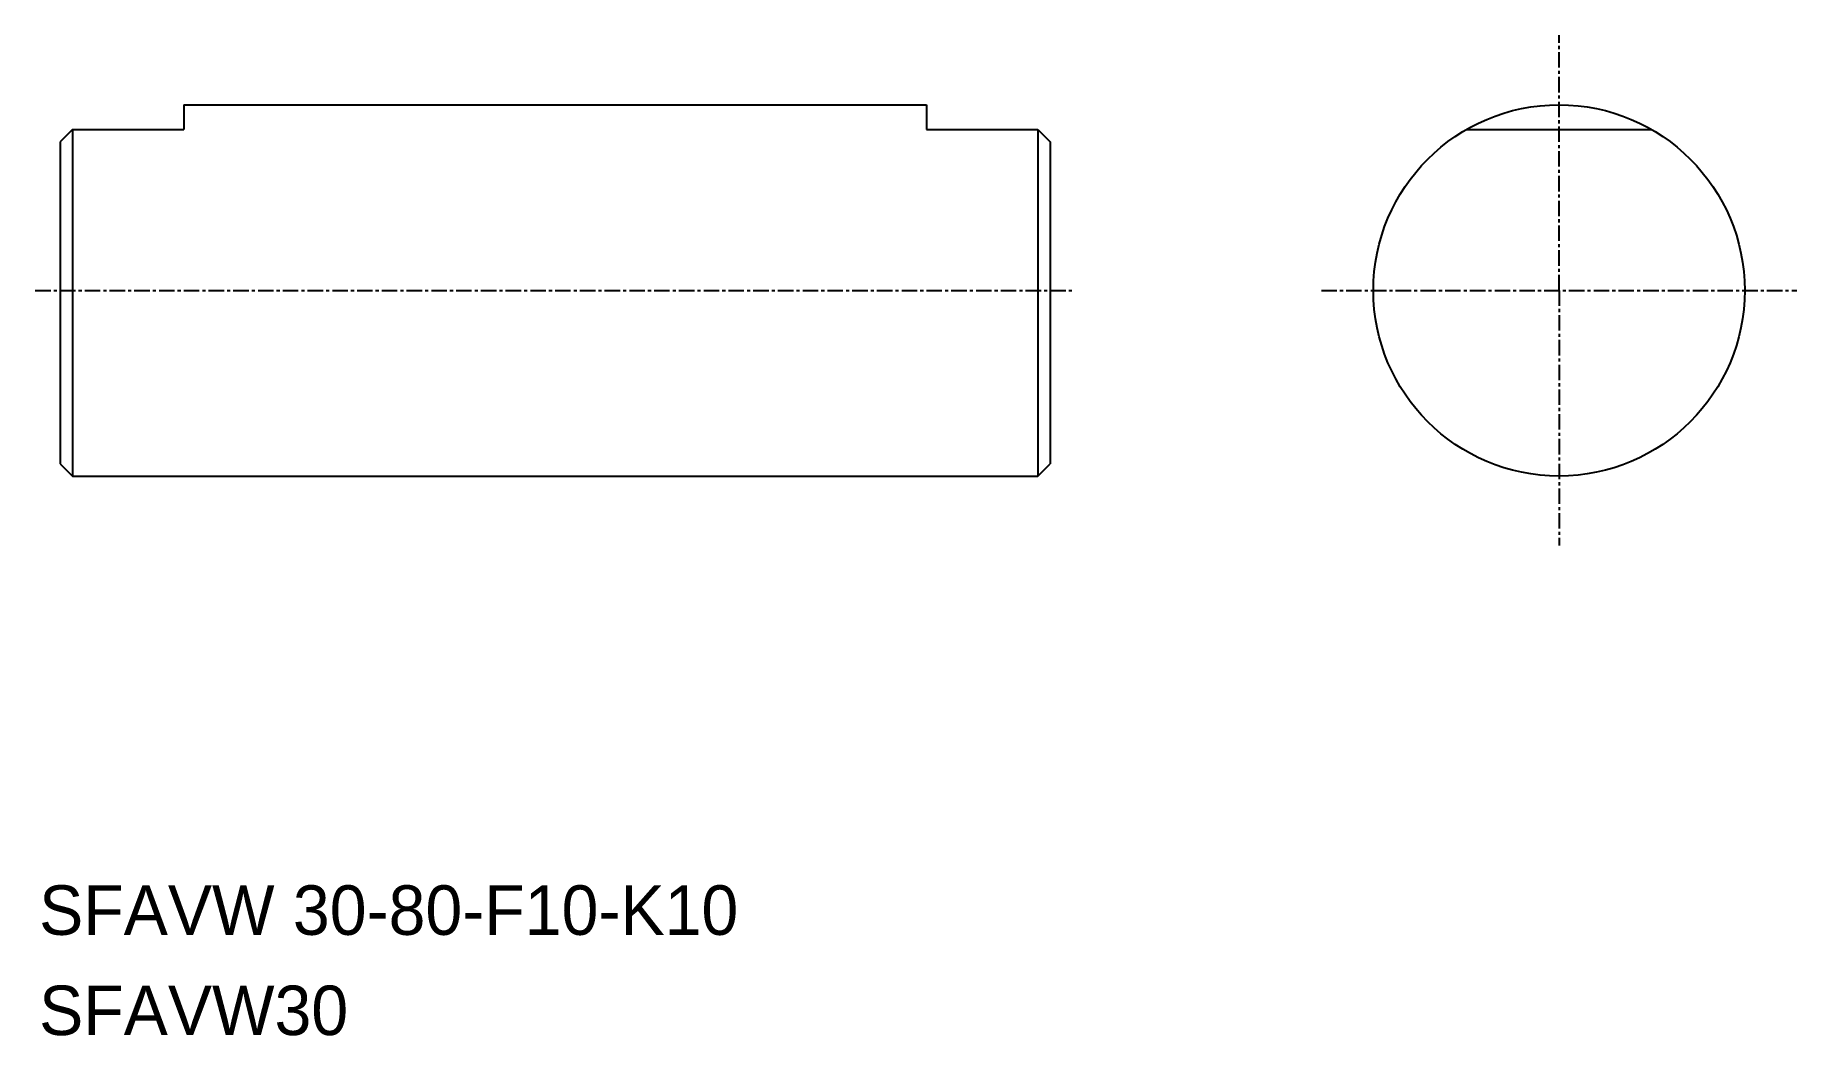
# Model space of a CAD drawing. Extents: x 115 to 258, y 92 to 172.
import ezdxf

# ---------------------------------------------------------------- set-up
doc = ezdxf.new("R2010")
doc.units = 0
doc.linetypes.add('CENTER', pattern=[2, 1.25, -0.25, 0.25, -0.25])
doc.layers.get('0').update_dxf_attribs({"linetype": 'CONTINUOUS'})
doc.layers.add('CENTER', color=1, linetype='CENTER')

msp = doc.modelspace()

# ---------------------------------------------------------------- linework, layer by layer
at = {"color": 7, "linetype": 'CONTINUOUS'}
for p, q in [((127.28, 166.77), (187.28, 166.77)), ((127.28, 166.77), (127.28, 164.77)), ((187.28, 166.77), (187.28, 164.77)), ((118.28, 164.77), (117.28, 163.77)), ((117.28, 163.77), (117.28, 137.77)), ((118.28, 164.77), (118.28, 136.77)), ((118.28, 164.77), (127.28, 164.77)), ((187.28, 164.77), (196.28, 164.77)), ((196.28, 164.77), (196.28, 136.77)), ((196.28, 164.77), (197.28, 163.77)), ((197.28, 163.77), (197.28, 137.77)), ((230.9, 164.77), (245.87, 164.77)), ((197.28, 158.77), (197.28, 158.77)), ((117.28, 137.77), (118.28, 136.77)), ((118.28, 136.77), (196.28, 136.77)), ((196.28, 136.77), (197.28, 137.77))]:
    msp.add_line(p, q, dxfattribs=at)
msp.add_circle((238.38, 151.77), 15, dxfattribs=at)
at = {"layer": 'CENTER', "color": 1, "linetype": 'CENTER'}
for p, q in [((238.38, 151.77), (238.38, 172.39)), ((115.28, 151.77), (199.28, 151.77)), ((219.18, 151.77), (257.59, 151.77)), ((238.38, 151.77), (238.38, 131.15))]:
    msp.add_line(p, q, dxfattribs=at)

# ---------------------------------------------------------------- texts
at = {"color": 7, "linetype": 'CONTINUOUS'}
for s, p in [('SFAVW 30-80-F10-K10', (115.59, 99.7)), ('SFAVW30', (115.59, 91.6))]:
    msp.add_text(s, height=4, dxfattribs=at).set_placement(p)

doc.saveas('drawing.dxf')
